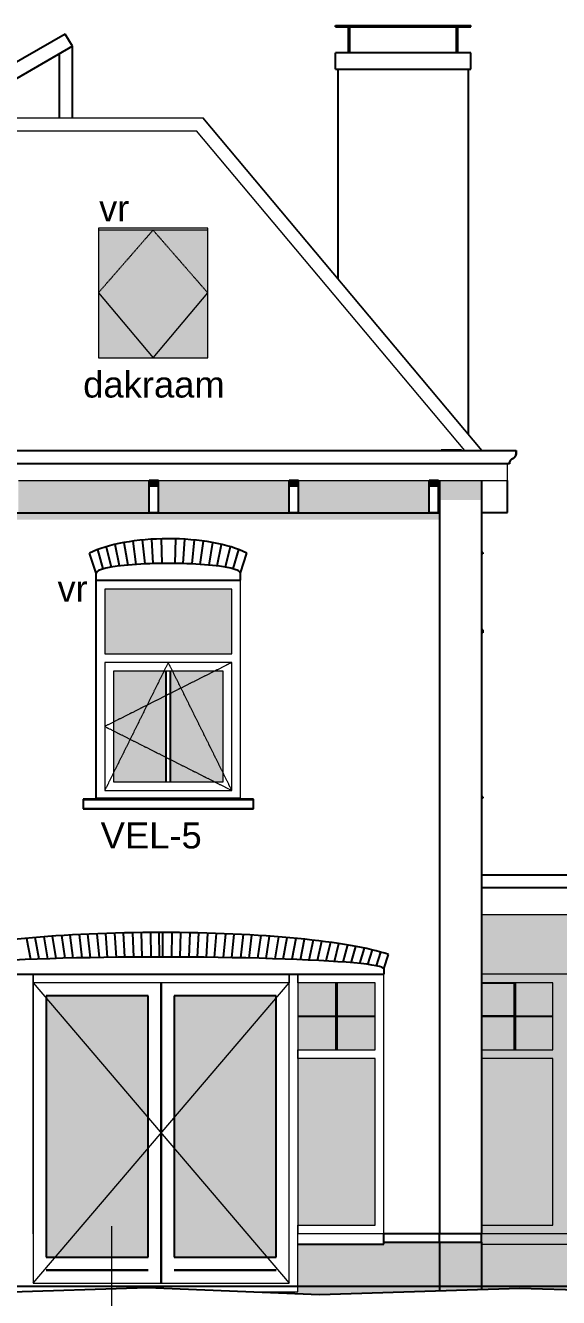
# Model space of a CAD drawing. Header units: millimetres. Extents: x 0 to 59350, y 0 to 29700.
# Drawn here: x 35308 to 37356, y 22259 to 27144 of the extents above; entities that cross this region are included whole.
import ezdxf

# ---------------------------------------------------------------- set-up
doc = ezdxf.new("R2010")
doc.units = ezdxf.units.MM
doc.linetypes.add('PUNKT2_S9', pattern=[1, 0, -1])
doc.linetypes.add('VERDECKT2_S2', pattern=[2.7, 2, -0.7])
doc.layers.add('Standard', color=7, linetype='Continuous', lineweight=25)
doc.styles.add('ARIAL', font='arial.ttf')

msp = doc.modelspace()

# ---------------------------------------------------------------- hatches: boundary and pattern name
at = {"layer": 'Standard', "linetype": 'PUNKT2_S9', "lineweight": 25}
for color, points in [(251, [(36008.5, 25868.5), (36008.5, 26358.4), (35588.5, 26358.4), (35588.5, 25868.5)]), (250, [(33619.5, 25272.9), (36899.5, 25272.9), (36899.5, 25396.4), (36894.5, 25396.4), (36894.5, 25273.4), (36859.5, 25273.4), (36859.5, 25396.4), (36356.8, 25396.4), (36356.8, 25273.4), (36321.8, 25273.4), (36321.8, 25396.4), (35819.1, 25396.4), (35819.1, 25273.4), (35784.1, 25273.4), (35784.1, 25396.4), (35281.4, 25396.4), (35281.4, 25273.4), (35246.4, 25273.4), (35246.4, 25396.4), (34735, 25396.4), (34735, 25273.4), (34700, 25273.4), (34700, 25396.4), (34197.3, 25396.4), (34197.3, 25273.4), (34162.3, 25273.4), (34162.3, 25396.4), (33659.5, 25396.4), (33659.5, 25273.4), (33624.5, 25273.4), (33624.5, 25396.4), (33619.5, 25396.4)]), (250, [(35784.1, 25371.4), (35819.1, 25371.4), (35819.1, 25396.4), (35784.1, 25396.4)]), (250, [(36356.8, 25371.4), (36356.8, 25396.4), (36321.8, 25396.4), (36321.8, 25371.4)]), (250, [(36894.5, 25371.4), (36894.5, 25396.4), (36859.5, 25396.4), (36859.5, 25371.4)]), (250, [(37059.5, 25321.4), (37059.5, 25396.4), (36899.5, 25396.4), (36899.5, 25321.4)]), (250, [(33619.5, 25246.4), (36899.5, 25246.4), (36899.5, 25272.9), (33619.5, 25272.9)]), (253, [(36101, 24979.9), (35613, 24979.9), (35613, 24731.4), (36101, 24731.4)]), (253, [(35646.5, 24664.4), (35646.5, 24239.9), (35849.5, 24239.9), (35849.5, 24664.4)]), (253, [(35864.5, 24664.4), (35864.5, 24239.9), (36067.5, 24239.9), (36067.5, 24664.4)]), (250, [(37059.5, 23579.4), (38509.5, 23579.4), (38509.5, 23729.4), (37059.5, 23729.4)]), (250, [(37059.5, 22471.9), (37059.5, 22289.5), (37207.6, 22294.2), (37410, 22288.3), (37410, 23579.4), (37059.5, 23579.4), (37059.5, 22503.4), (37060.5, 22503.4), (37060.5, 22471.9)]), (253, [(36501.5, 23467.9), (36354.5, 23467.9), (36354.5, 23340.2), (36501.5, 23340.2)]), (253, [(36504, 23467.9), (36504, 23340.2), (36651, 23340.2), (36651, 23467.9)]), (253, [(35779.3, 22414.4), (35779.3, 23417.9), (35388, 23417.9), (35388, 22414.4)]), (253, [(35879.8, 23417.9), (35879.8, 22414.4), (36271, 22414.4), (36271, 23417.9)]), (253, [(36354.5, 23209.9), (36501.5, 23209.9), (36501.5, 23337.7), (36354.5, 23337.7)]), (253, [(36651, 23337.7), (36504, 23337.7), (36504, 23209.9), (36651, 23209.9)]), (253, [(36354.5, 23176.4), (36354.5, 22536.9), (36651, 22536.9), (36651, 23176.4)]), (250, [(36438.3, 22269.8), (37059.5, 22289.5), (37059.5, 22471.9), (36684.5, 22471.9), (36684.5, 22463.4), (36354.5, 22463.4), (36354.5, 22280.4), (36174.2, 22280.5)])]:
    msp.add_hatch(color=color, dxfattribs=at).paths.add_polyline_path(points)

# ---------------------------------------------------------------- linework, layer by layer
at = {"layer": 'Standard', "color": 5, "linetype": 'Continuous', "lineweight": -3}
for p, q in [((36499.5, 27144.4), (37019.5, 27144.4)), ((36499.5, 27139.4), (36499.5, 27144.4)), ((36499.5, 27139.4), (37019.5, 27139.4)), ((36549.5, 27039.4), (36549.5, 27139.4)), ((36554.5, 27039.4), (36554.5, 27139.4)), ((36964.5, 27039.4), (36964.5, 27139.4)), ((36969.5, 27039.4), (36969.5, 27139.4)), ((37019.5, 27139.4), (37019.5, 27144.4)), ((35461.2, 27111.5), (34985.9, 26837.1)), ((35489.3, 27064.2), (35461.2, 27111.5)), ((35489.3, 27064.2), (35013.4, 26789.4)), ((35439.3, 26789.4), (35439.3, 27035.3)), ((35489.3, 26789.4), (35489.3, 27064.2)), ((33326, 25511.4), (37193, 25511.4)), ((37193, 25501.4), (37193, 25511.4)), ((37193, 25511.4), (37193, 25501.4)), ((37167.1, 25460.4), (33352, 25460.4)), ((37167.2, 25463), (37167.1, 25462.2)), ((37167.1, 25462.2), (37167.2, 25463)), ((37167.1, 25462.2), (37167.1, 25461.5)), ((37167.1, 25461.5), (37167.1, 25462.2)), ((37167.1, 25461.5), (37167.1, 25460.4)), ((37167.1, 25460.4), (37167.1, 25461.5)), ((37167.3, 25463.7), (37167.2, 25463)), ((37167.2, 25463), (37167.3, 25463.7)), ((37167.4, 25464.5), (37167.3, 25463.7)), ((37167.3, 25463.7), (37167.4, 25464.5)), ((37167.6, 25465.2), (37167.4, 25464.5)), ((37167.4, 25464.5), (37167.6, 25465.2)), ((37167.7, 25466), (37167.6, 25465.2)), ((37167.6, 25465.2), (37167.7, 25466)), ((37167.9, 25466.7), (37167.7, 25466)), ((37167.7, 25466), (37167.9, 25466.7)), ((37168.2, 25467.5), (37167.9, 25466.7)), ((37167.9, 25466.7), (37168.2, 25467.5)), ((37168.4, 25468.2), (37168.2, 25467.5)), ((37168.2, 25467.5), (37168.4, 25468.2)), ((37168.7, 25468.9), (37168.4, 25468.2)), ((37168.4, 25468.2), (37168.7, 25468.9)), ((37169, 25469.6), (37168.7, 25468.9)), ((37168.7, 25468.9), (37169, 25469.6)), ((37169.3, 25470.3), (37169, 25469.6)), ((37169, 25469.6), (37169.3, 25470.3)), ((37169.7, 25471), (37169.3, 25470.3)), ((37169.3, 25470.3), (37169.7, 25471)), ((37170.1, 25471.7), (37169.7, 25471)), ((37169.7, 25471), (37170.1, 25471.7)), ((37170.4, 25472.4), (37170.1, 25471.7)), ((37170.1, 25471.7), (37170.4, 25472.4)), ((37170.9, 25473), (37170.4, 25472.4)), ((37170.4, 25472.4), (37170.9, 25473)), ((37171.3, 25473.6), (37170.9, 25473)), ((37170.9, 25473), (37171.3, 25473.6)), ((37171.8, 25474.3), (37171.3, 25473.6)), ((37171.3, 25473.6), (37171.8, 25474.3)), ((37172.2, 25474.9), (37171.8, 25474.3)), ((37171.8, 25474.3), (37172.2, 25474.9)), ((37172.7, 25475.4), (37172.2, 25474.9)), ((37172.2, 25474.9), (37172.7, 25475.4)), ((37173.3, 25476), (37172.7, 25475.4)), ((37172.7, 25475.4), (37173.3, 25476)), ((37173.8, 25476.6), (37173.3, 25476)), ((37173.3, 25476), (37173.8, 25476.6)), ((37174.4, 25477.1), (37173.8, 25476.6)), ((37173.8, 25476.6), (37174.4, 25477.1)), ((37174.9, 25477.6), (37174.4, 25477.1)), ((37174.4, 25477.1), (37174.9, 25477.6)), ((37175.5, 25478.1), (37174.9, 25477.6)), ((37174.9, 25477.6), (37175.5, 25478.1)), ((37176.2, 25478.6), (37175.5, 25478.1)), ((37175.5, 25478.1), (37176.2, 25478.6)), ((37176.8, 25479), (37176.2, 25478.6)), ((37176.2, 25478.6), (37176.8, 25479)), ((37177.4, 25479.5), (37176.8, 25479)), ((37176.8, 25479), (37177.4, 25479.5)), ((37178.1, 25479.9), (37177.4, 25479.5)), ((37177.4, 25479.5), (37178.1, 25479.9)), ((37178.7, 25480.2), (37178.1, 25479.9)), ((37178.1, 25479.9), (37178.7, 25480.2)), ((37179.4, 25480.6), (37178.7, 25480.2)), ((37178.7, 25480.2), (37179.4, 25480.6)), ((37180.6, 25481.2), (37179.4, 25480.6)), ((37179.4, 25480.6), (37180.6, 25481.2)), ((37181.2, 25481.5), (37180.6, 25481.2)), ((37180.6, 25481.2), (37181.2, 25481.5)), ((37181.9, 25481.9), (37181.2, 25481.5)), ((37181.2, 25481.5), (37181.9, 25481.9)), ((37182.6, 25482.3), (37181.9, 25481.9)), ((37181.9, 25481.9), (37182.6, 25482.3)), ((37183.2, 25482.7), (37182.6, 25482.3)), ((37182.6, 25482.3), (37183.2, 25482.7)), ((37183.8, 25483.2), (37183.2, 25482.7)), ((37183.2, 25482.7), (37183.8, 25483.2)), ((37184.4, 25483.6), (37183.8, 25483.2)), ((37183.8, 25483.2), (37184.4, 25483.6)), ((37185, 25484.1), (37184.4, 25483.6)), ((37184.4, 25483.6), (37185, 25484.1)), ((37185.6, 25484.6), (37185, 25484.1)), ((37185, 25484.1), (37185.6, 25484.6)), ((37186.2, 25485.2), (37185.6, 25484.6)), ((37185.6, 25484.6), (37186.2, 25485.2)), ((37186.7, 25485.7), (37186.2, 25485.2)), ((37186.2, 25485.2), (37186.7, 25485.7)), ((37187.2, 25486.3), (37186.7, 25485.7)), ((37186.7, 25485.7), (37187.2, 25486.3)), ((37187.8, 25486.9), (37187.2, 25486.3)), ((37187.2, 25486.3), (37187.8, 25486.9)), ((37188.2, 25487.5), (37187.8, 25486.9)), ((37187.8, 25486.9), (37188.2, 25487.5)), ((37188.7, 25488.1), (37188.2, 25487.5)), ((37188.2, 25487.5), (37188.7, 25488.1)), ((37189.1, 25488.7), (37188.7, 25488.1)), ((37188.7, 25488.1), (37189.1, 25488.7)), ((37189.6, 25489.4), (37189.1, 25488.7)), ((37189.1, 25488.7), (37189.6, 25489.4)), ((37190, 25490), (37189.6, 25489.4)), ((37189.6, 25489.4), (37190, 25490)), ((37190.3, 25490.7), (37190, 25490)), ((37190, 25490), (37190.3, 25490.7)), ((37190.7, 25491.4), (37190.3, 25490.7)), ((37190.3, 25490.7), (37190.7, 25491.4)), ((37191, 25492.1), (37190.7, 25491.4)), ((37190.7, 25491.4), (37191, 25492.1)), ((37191.3, 25492.8), (37191, 25492.1)), ((37191, 25492.1), (37191.3, 25492.8)), ((37191.6, 25493.5), (37191.3, 25492.8)), ((37191.3, 25492.8), (37191.6, 25493.5)), ((37191.9, 25494.2), (37191.6, 25493.5)), ((37191.6, 25493.5), (37191.9, 25494.2)), ((37192.1, 25495), (37191.9, 25494.2)), ((37191.9, 25494.2), (37192.1, 25495)), ((37192.3, 25495.7), (37192.1, 25495)), ((37192.1, 25495), (37192.3, 25495.7)), ((37192.5, 25496.4), (37192.3, 25495.7)), ((37192.3, 25495.7), (37192.5, 25496.4)), ((37192.7, 25497.2), (37192.5, 25496.4)), ((37192.5, 25496.4), (37192.7, 25497.2)), ((37192.8, 25498), (37192.7, 25497.2)), ((37192.7, 25497.2), (37192.8, 25498)), ((37192.9, 25498.7), (37192.8, 25498)), ((37192.8, 25498), (37192.9, 25498.7)), ((37193, 25499.5), (37192.9, 25498.7)), ((37192.9, 25498.7), (37193, 25499.5)), ((37193, 25501.4), (37193, 25501.1)), ((37193, 25501.1), (37193, 25501.4)), ((37193, 25501.1), (37193, 25500.2)), ((37193, 25500.2), (37193, 25501.1)), ((37193, 25500.2), (37193, 25499.5)), ((37193, 25499.5), (37193, 25500.2))]:
    msp.add_line(p, q, dxfattribs=at)
at = {"layer": 'Standard', "color": 36, "linetype": 'Continuous', "lineweight": -3}
for p, q in [((37019.5, 27039.4), (36499.5, 27039.4)), ((36499.5, 26976.4), (36499.5, 27039.4)), ((37019.5, 26976.4), (37019.5, 27039.4)), ((36499.5, 26976.4), (37019.5, 26976.4)), ((36509.5, 26169.5), (36509.5, 26976.4)), ((37009.5, 25573.6), (37009.5, 26976.4))]:
    msp.add_line(p, q, dxfattribs=at)
at = {"layer": 'Standard', "color": 34, "linetype": 'Continuous', "lineweight": 18}
for p, q in [((34529.7, 26789.4), (35989.4, 26789.4)), ((34529.7, 26789.4), (35989.4, 26789.4)), ((35989.4, 26789.4), (37061.7, 25511.4)), ((37061.7, 25511.4), (35989.4, 26789.4)), ((37061.7, 25511.4), (33457.4, 25511.4)), ((37061.7, 25511.4), (36983.4, 25511.4))]:
    msp.add_line(p, q, dxfattribs=at)
at = {"layer": 'Standard', "color": 7, "linetype": 'Continuous', "lineweight": 18}
for p, q in [((34553.1, 26739.4), (35966, 26739.4)), ((36996.5, 25511.4), (35966, 26739.4)), ((35588.5, 26117.5), (35798.5, 25868.5)), ((35798.5, 25868.5), (36008.5, 26117.5)), ((35338, 23467.9), (36321, 22313.9)), ((35338, 22313.9), (36321, 23467.9))]:
    msp.add_line(p, q, dxfattribs=at)
at = {"layer": 'Standard', "color": 59, "linetype": 'Continuous', "lineweight": 18}
for p, q in [((36008.5, 26366.5), (35588.5, 26366.5)), ((35588.5, 26366.5), (35588.5, 25868.5)), ((36008.5, 25868.5), (36008.5, 26366.5)), ((35588.5, 25868.5), (36008.5, 25868.5)), ((36684.5, 22503.4), (36354.5, 22503.4)), ((36354.5, 22463.4), (36354.5, 22503.4)), ((36684.5, 22463.4), (36684.5, 22503.4)), ((38534.5, 22503.4), (37060.5, 22503.4)), ((36354.5, 22463.4), (36684.5, 22463.4)), ((37059.5, 22463.4), (38534.5, 22463.4))]:
    msp.add_line(p, q, dxfattribs=at)
at = {"layer": 'Standard', "color": 7, "linetype": 'VERDECKT2_S2', "lineweight": 18}
for p, q in [((35798.5, 26358.4), (35588.5, 26117.5)), ((36008.5, 26117.5), (35798.5, 26358.4)), ((36101, 24697.9), (35613, 24452.2)), ((35857, 24697.9), (35613, 24206.4)), ((36101, 24206.4), (35857, 24697.9)), ((35613, 24452.2), (36101, 24206.4))]:
    msp.add_line(p, q, dxfattribs=at)
at = {"layer": 'Standard', "color": 4, "linetype": 'Continuous', "lineweight": 18}
for p, q in [((36008.5, 26358.4), (35588.5, 26358.4)), ((37059.5, 23466.6), (37187, 23466.6)), ((37187, 23341.5), (37059.5, 23341.5))]:
    msp.add_line(p, q, dxfattribs=at)
at = {"layer": 'Standard', "color": 255, "linetype": 'Continuous', "lineweight": 35}
msp.add_line((36983.4, 25511.4), (36905.1, 25511.4), dxfattribs=at)
at = {"layer": 'Standard', "color": 51, "linetype": 'Continuous', "lineweight": 18}
for p, q in [((37159.5, 25396.4), (37159.5, 25460.4)), ((35281.4, 25396.4), (35784.1, 25396.4)), ((35784.1, 25396.4), (35819.1, 25396.4)), ((35819.1, 25396.4), (36321.8, 25396.4)), ((36321.8, 25396.4), (36356.8, 25396.4)), ((36356.8, 25396.4), (36859.5, 25396.4)), ((36859.5, 25396.4), (36894.5, 25396.4)), ((36894.5, 25396.4), (37159.5, 25396.4)), ((36101, 24979.9), (35613, 24979.9)), ((35613, 24979.9), (35613, 24731.4)), ((36101, 24731.4), (36101, 24979.9)), ((35613, 24731.4), (36101, 24731.4)), ((36101, 24697.9), (35613, 24697.9)), ((35613, 24697.9), (35613, 24206.4)), ((36101, 24206.4), (36101, 24697.9)), ((36067.5, 24664.4), (35646.5, 24664.4)), ((35646.5, 24664.4), (35646.5, 24239.9)), ((36067.5, 24239.9), (36067.5, 24664.4)), ((35646.5, 24239.9), (36067.5, 24239.9)), ((35613, 24206.4), (36101, 24206.4)), ((35338, 22503.4), (35338, 23501.4)), ((35338, 23467.9), (35338, 23501.4)), ((35338, 23501.4), (35338, 22313.9)), ((36321, 22503.4), (36321, 23501.4)), ((36321, 23501.4), (36321, 23467.9)), ((36321, 22313.9), (36321, 23501.4)), ((36354.5, 23467.9), (36354.5, 23501.4)), ((36354.5, 23501.4), (36354.5, 22503.4)), ((36354.5, 23501.4), (36354.5, 22503.4)), ((36321, 23467.9), (35338, 23467.9)), ((36651, 23467.9), (36354.5, 23467.9)), ((36651, 23209.9), (36651, 23467.9)), ((37333.5, 23467.9), (37059.5, 23467.9)), ((37333.5, 23209.9), (37333.5, 23467.9)), ((36354.5, 23176.4), (36354.5, 23209.9)), ((36354.5, 23209.9), (36651, 23209.9)), ((37059.5, 23209.9), (37333.5, 23209.9)), ((36651, 23176.4), (36354.5, 23176.4)), ((36651, 22536.9), (36651, 23176.4)), ((37333.5, 23176.4), (37059.5, 23176.4)), ((37333.5, 22536.9), (37333.5, 23176.4)), ((36354.5, 22503.4), (36354.5, 22536.9)), ((36354.5, 22536.9), (36651, 22536.9)), ((37059.5, 22536.9), (37333.5, 22536.9)), ((35338, 22313.9), (36321, 22313.9))]:
    msp.add_line(p, q, dxfattribs=at)
at = {"layer": 'Standard', "color": 7, "linetype": 'Continuous', "lineweight": -3}
for p, q in [((35819.1, 25396.4), (35784.1, 25396.4)), ((35784.1, 25273.4), (35784.1, 25396.4)), ((35819.1, 25273.4), (35819.1, 25396.4)), ((36356.8, 25396.4), (36321.8, 25396.4)), ((36321.8, 25273.4), (36321.8, 25396.4)), ((36356.8, 25273.4), (36356.8, 25396.4)), ((36894.5, 25396.4), (36859.5, 25396.4)), ((36859.5, 25273.4), (36859.5, 25396.4)), ((36894.5, 25273.4), (36894.5, 25396.4)), ((37159.5, 25273.4), (37159.5, 25396.4)), ((35784.1, 25273.4), (35819.1, 25273.4)), ((36321.8, 25273.4), (36356.8, 25273.4)), ((36859.5, 25273.4), (36894.5, 25273.4)), ((37059.5, 25273.4), (37159.5, 25273.4)), ((35734.1, 25074.7), (35721.8, 25164)), ((35757.3, 25168.3), (35766.6, 25076.5)), ((35799.3, 25077.8), (35793.2, 25171.2)), ((35829.5, 25172.8), (35832.1, 25078.5)), ((35884.6, 25172.8), (35882, 25078.5)), ((35914.8, 25077.8), (35920.9, 25171.2)), ((35956.8, 25168.3), (35947.5, 25076.5)), ((35980, 25074.7), (35992.3, 25164)), ((35579.5, 25040.6), (35554.6, 25117.8)), ((35607.3, 25057.2), (35586.1, 25131.4)), ((35618.8, 25142.4), (35638.2, 25064)), ((35669.8, 25068.7), (35652.4, 25151.3)), ((35686.7, 25158.4), (35701.8, 25072.1)), ((36027.4, 25158.4), (36012.3, 25072.1)), ((36044.3, 25068.7), (36061.7, 25151.3)), ((36095.3, 25142.4), (36075.9, 25064)), ((36106.8, 25057.2), (36128, 25131.4)), ((36134.1, 25042.7), (36158.4, 25118.3)), ((37060, 25120.7), (37059.5, 25120.7)), ((37060, 25114.8), (37059.5, 25114.8)), ((37062, 25120.7), (37060, 25120.7)), ((37062, 25114.8), (37060, 25114.8)), ((37063.5, 25120.7), (37062, 25120.7)), ((37063.5, 25114.8), (37062, 25114.8)), ((37064.4, 25120.7), (37063.5, 25120.7)), ((37064.4, 25114.8), (37063.5, 25114.8)), ((37064.8, 25120.7), (37064.4, 25120.7)), ((37064.8, 25114.8), (37064.4, 25114.8)), ((37064.8, 25120.7), (37064.8, 25114.8)), ((35579.5, 25013.4), (35579.5, 25040.6)), ((36134.5, 25013.4), (36134.5, 25040.6)), ((37060, 24823.5), (37059.5, 24823.5)), ((37062, 24823.5), (37060, 24823.5)), ((37063.5, 24823.5), (37062, 24823.5)), ((37064.4, 24823.5), (37063.5, 24823.5)), ((37064.8, 24823.5), (37064.4, 24823.5)), ((37064.8, 24823.5), (37064.8, 24811.3)), ((37060, 24811.3), (37059.5, 24811.3)), ((37062, 24811.3), (37060, 24811.3)), ((37063.5, 24811.3), (37062, 24811.3)), ((37064.4, 24811.3), (37063.5, 24811.3)), ((37064.8, 24811.3), (37064.4, 24811.3)), ((37060, 24182.1), (37059.5, 24182.1)), ((37060, 24176.2), (37059.5, 24176.2)), ((37060.6, 24182.1), (37060, 24182.1)), ((37060.6, 24176.2), (37060, 24176.2)), ((37060.6, 24182.1), (37060.6, 24176.2)), ((37061.2, 24182.1), (37060.6, 24182.1)), ((37061.2, 24176.2), (37060.6, 24176.2)), ((37062, 24182.1), (37060.7, 24182.1)), ((37060.7, 24176.2), (37060.7, 24182.1)), ((37062, 24176.2), (37060.7, 24176.2)), ((37063.5, 24182.1), (37062, 24182.1)), ((37063.5, 24176.2), (37062, 24176.2)), ((37064.4, 24182.1), (37063.5, 24182.1)), ((37064.4, 24176.2), (37063.5, 24176.2)), ((37064.8, 24182.1), (37064.4, 24182.1)), ((37064.8, 24176.2), (37064.4, 24176.2)), ((37064.8, 24182.1), (37064.8, 24176.2)), ((35426.2, 23561.1), (35412.9, 23646.8)), ((35446.7, 23649.1), (35459.1, 23562)), ((35492, 23562.8), (35480.6, 23651.2)), ((35514.5, 23653), (35525, 23563.5)), ((35558, 23564.1), (35548.6, 23654.7)), ((35582.7, 23656.1), (35591, 23564.6)), ((35624.1, 23565.1), (35616.8, 23657.4)), ((35651, 23658.4), (35657.1, 23565.5)), ((35690.2, 23565.8), (35685.2, 23659.3)), ((35719.5, 23660), (35723.4, 23566.1)), ((35756.5, 23566.3), (35753.9, 23660.5)), ((35788.2, 23660.8), (35789.7, 23566.4)), ((35822.9, 23566.4), (35822.6, 23660.9)), ((35836.2, 23566.4), (35836.5, 23660.9)), ((35870.9, 23660.8), (35869.4, 23566.4)), ((35902.6, 23566.3), (35905.2, 23660.5)), ((35939.6, 23660), (35935.7, 23566.1)), ((35968.9, 23565.8), (35973.9, 23659.3)), ((36008.1, 23658.4), (36002, 23565.5)), ((36035, 23565.1), (36042.3, 23657.4)), ((36076.4, 23656.1), (36068.1, 23564.6)), ((36101.1, 23564.1), (36110.5, 23654.7)), ((36144.6, 23653), (36134.1, 23563.5)), ((36167.1, 23562.8), (36178.5, 23651.2)), ((36212.4, 23649.1), (36200, 23562)), ((36232.9, 23561.1), (36246.2, 23646.8)), ((35312.1, 23638.4), (35327.6, 23557.9)), ((35360.5, 23559), (35345.6, 23641.4)), ((35379.2, 23644.2), (35393.3, 23560.1)), ((36279.9, 23644.2), (36265.8, 23560.1)), ((36298.6, 23559), (36313.5, 23641.4)), ((36347, 23638.4), (36331.5, 23557.9)), ((36364.2, 23556.5), (36380.4, 23635)), ((36413.6, 23631.4), (36396.9, 23555.1)), ((36429.6, 23553.5), (36446.7, 23627.4)), ((36479.6, 23623.1), (36462.2, 23551.7)), ((36494.8, 23549.7), (36512.4, 23618.3)), ((36544.9, 23613.2), (36527.2, 23547.4)), ((36559.5, 23544.8), (36577.2, 23607.4)), ((36609.2, 23601), (36591.7, 23541.8)), ((36623.7, 23538.1), (36640.9, 23593.9)), ((36672.1, 23585.7), (36655.2, 23533.1)), ((36684.5, 23521.4), (36702.8, 23576.2)), ((36684.5, 23521.4), (36684.5, 23501.4))]:
    msp.add_line(p, q, dxfattribs=at)
at = {"layer": 'Standard', "color": 7, "linetype": 'Continuous', "lineweight": 25}
for p, q in [((36899.5, 22503.4), (36899.5, 25396.4)), ((37059.5, 25396.4), (37059.5, 22503.4)), ((35579.5, 25013.4), (36134.5, 25013.4)), ((35579.5, 24173.1), (35579.5, 25013.4)), ((35579.5, 24173.1), (35529.5, 24173.1)), ((35529.5, 24173.1), (35529.5, 24135.4)), ((35529.5, 24135.4), (36184.5, 24135.4)), ((36184.5, 24135.4), (36184.5, 24173.1)), ((34974.5, 23501.4), (36684.5, 23501.4)), ((36684.5, 22463.4), (36684.5, 22503.4)), ((36898.5, 22471.9), (36898.5, 22503.4)), ((36898.5, 22503.4), (36899.5, 22503.4)), ((37060.5, 22503.4), (37059.5, 22503.4)), ((37060.5, 22471.9), (37060.5, 22503.4)), ((36354.5, 22463.4), (36684.5, 22463.4)), ((36899.5, 22471.9), (36898.5, 22471.9)), ((36899.5, 22284.4), (36899.5, 22471.9)), ((37059.5, 22471.9), (37059.5, 22289.5)), ((37059.5, 22471.9), (37060.5, 22471.9))]:
    msp.add_line(p, q, dxfattribs=at)
at = {"layer": 'Standard', "color": 36, "linetype": 'Continuous', "lineweight": 18}
for p, q in [((36899.5, 25046.4), (36899.5, 25396.4)), ((37059.5, 25046.4), (37059.5, 25396.4)), ((36899.5, 23596.4), (36899.5, 25046.4)), ((37059.5, 23596.4), (37059.5, 25046.4)), ((35579.5, 25013.4), (35579.5, 24173.1)), ((36134.5, 25013.4), (35579.5, 25013.4)), ((36134.5, 24173.1), (36134.5, 25013.4)), ((36899.5, 22503.4), (36899.5, 23596.4)), ((37059.5, 22503.4), (37059.5, 23596.4)), ((36684.5, 23501.4), (34974.5, 23501.4)), ((36684.5, 22503.4), (36684.5, 23501.4)), ((38509.5, 23501.4), (37059.5, 23501.4)), ((36354.5, 22280.4), (36354.5, 22463.4)), ((36899.5, 22284.4), (36899.5, 22471.9)), ((37059.5, 22289.5), (37059.5, 22471.9)), ((36175.4, 22280.4), (36354.5, 22280.4))]:
    msp.add_line(p, q, dxfattribs=at)
at = {"layer": 'Standard', "color": 255, "linetype": 'Continuous', "lineweight": -3}
for p, q in [((33619.5, 25272.9), (36899.5, 25272.9)), ((35388, 22414.4), (35779.3, 22414.4)), ((35879.8, 22414.4), (36271, 22414.4)), ((35779.3, 22364.4), (35388, 22364.4)), ((36271, 22364.4), (35879.8, 22364.4))]:
    msp.add_line(p, q, dxfattribs=at)
at = {"layer": 'Standard', "color": 250, "linetype": 'Continuous', "lineweight": -3}
for p, q in [((35849.5, 24239.9), (35849.5, 24664.4)), ((35864.5, 24664.4), (35864.5, 24239.9)), ((36501.5, 23340.2), (36501.5, 23467.9)), ((36504, 23467.9), (36504, 23340.2)), ((37187, 23340.2), (37187, 23467.9)), ((37189.5, 23467.9), (37189.5, 23340.2)), ((36354.5, 23340.2), (36501.5, 23340.2)), ((36501.5, 23337.7), (36354.5, 23337.7)), ((36501.5, 23209.9), (36501.5, 23337.7)), ((36504, 23340.2), (36651, 23340.2)), ((36504, 23337.7), (36504, 23209.9)), ((36651, 23337.7), (36504, 23337.7)), ((37059.5, 23340.2), (37187, 23340.2)), ((37187, 23337.7), (37059.5, 23337.7)), ((37187, 23209.9), (37187, 23337.7)), ((37189.5, 23340.2), (37333.5, 23340.2)), ((37333.5, 23337.7), (37189.5, 23337.7)), ((37189.5, 23337.7), (37189.5, 23209.9))]:
    msp.add_line(p, q, dxfattribs=at)
at = {"layer": 'Standard', "color": 117, "linetype": 'Continuous', "lineweight": -3}
for p, q in [((35579.5, 24173.1), (35529.5, 24173.1)), ((35529.5, 24173.1), (35529.5, 24170.4)), ((35529.5, 24170.4), (35529.5, 24135.4)), ((36184.5, 24170.4), (35529.5, 24170.4)), ((36184.5, 24135.4), (35529.5, 24135.4)), ((36134.5, 24175.4), (35579.5, 24175.4)), ((36184.5, 24173.1), (36134.5, 24173.1)), ((36184.5, 24170.4), (36184.5, 24173.1)), ((36184.5, 24135.4), (36184.5, 24170.4))]:
    msp.add_line(p, q, dxfattribs=at)
at = {"layer": 'Standard', "color": 25, "linetype": 'Continuous', "lineweight": -3}
for p, q in [((37059.5, 23882.9), (38693, 23882.9)), ((38667.1, 23831.9), (37059.5, 23831.9)), ((36898.5, 22503.4), (36684.5, 22503.4)), ((36899.5, 22503.4), (36898.5, 22503.4)), ((36898.5, 22471.9), (36898.5, 22503.4)), ((37060.5, 22503.4), (36899.5, 22503.4)), ((37060.5, 22471.9), (37060.5, 22503.4)), ((36684.5, 22471.9), (36898.5, 22471.9)), ((36898.5, 22471.9), (36899.5, 22471.9)), ((36899.5, 22471.9), (37060.5, 22471.9))]:
    msp.add_line(p, q, dxfattribs=at)
at = {"layer": 'Standard', "color": 61, "linetype": 'Continuous', "lineweight": 18}
msp.add_line((37059.5, 23729.4), (38659.5, 23729.4), dxfattribs=at)
at = {"layer": 'Standard', "color": 51, "linetype": 'Continuous', "lineweight": -3}
for p, q in [((35829.3, 23467.9), (35829.3, 22313.9)), ((35829.8, 22313.9), (35829.8, 23467.9)), ((35779.3, 23417.9), (35388, 23417.9)), ((35388, 23417.9), (35388, 22414.4)), ((35779.3, 22414.4), (35779.3, 23417.9)), ((36271, 23417.9), (35879.8, 23417.9)), ((35879.8, 23417.9), (35879.8, 22414.4)), ((36271, 22414.4), (36271, 23417.9)), ((35388, 22364.4), (35388, 22363.9)), ((35388, 22363.9), (35779.3, 22363.9)), ((35779.3, 22363.9), (35779.3, 22364.4)), ((35879.8, 22364.4), (35879.8, 22363.9)), ((35879.8, 22363.9), (36271, 22363.9)), ((36271, 22363.9), (36271, 22364.4))]:
    msp.add_line(p, q, dxfattribs=at)
at = {"layer": 'Standard', "color": 5, "linetype": 'Continuous', "lineweight": 18}
msp.add_line((35638.6, 22533.4), (35638.6, 21639.3), dxfattribs=at)
at = {"layer": 'Standard', "color": 7, "linetype": 'VERDECKT2_S2', "lineweight": -3}
msp.add_line((42847, 22301.4), (29672, 22301.4), dxfattribs=at)
at = {"layer": 'Standard', "color": 94, "linetype": 'Continuous', "lineweight": -3}
for p, q in [((35777.3, 22296.4), (35214.6, 22278.9)), ((36438.3, 22269.8), (35777.3, 22296.4)), ((37207.6, 22294.2), (36438.3, 22269.8)), ((37956.9, 22272.3), (37207.6, 22294.2))]:
    msp.add_line(p, q, dxfattribs=at)
at = {"layer": 'Standard', "color": 7, "linetype": 'Continuous', "lineweight": -3}
for centre, major_axis, ratio, start_param, end_param in [((35857, 25040.6), (372, 0), 0.356183, 0.626351, 2.519951), ((35857, 25040.6), (277.5, 0), 0.136937, 0, 3.141593), ((35829.5, 23521.4), (949.5, 0), 0.146919, 0.403476, 2.738116), ((35829.5, 23521.4), (855, 0), 0.052632, 0, 3.141593)]:
    msp.add_ellipse(centre, major_axis=major_axis, ratio=ratio, start_param=start_param, end_param=end_param, dxfattribs=at)

# ---------------------------------------------------------------- texts
at = {"layer": 'Standard', "color": 7, "linetype": 'Continuous', "lineweight": 18, "char_height": 100, "attachment_point": 7, "style": 'ARIAL'}
for s, insert, width in [('\\W0.99;vr', (35591.6, 26392.2), 166.186), ('\\W1.00;dakraam', (35530.2, 25714), 596.866), ('\\W0.99;vr', (35431.8, 24931.4), 166.186), ('\\W1.00;VEL-5', (35597.2, 23982.3), 440.077)]:
    msp.add_mtext(s, dxfattribs=dict(at, insert=insert, width=width))

doc.saveas('drawing.dxf')
